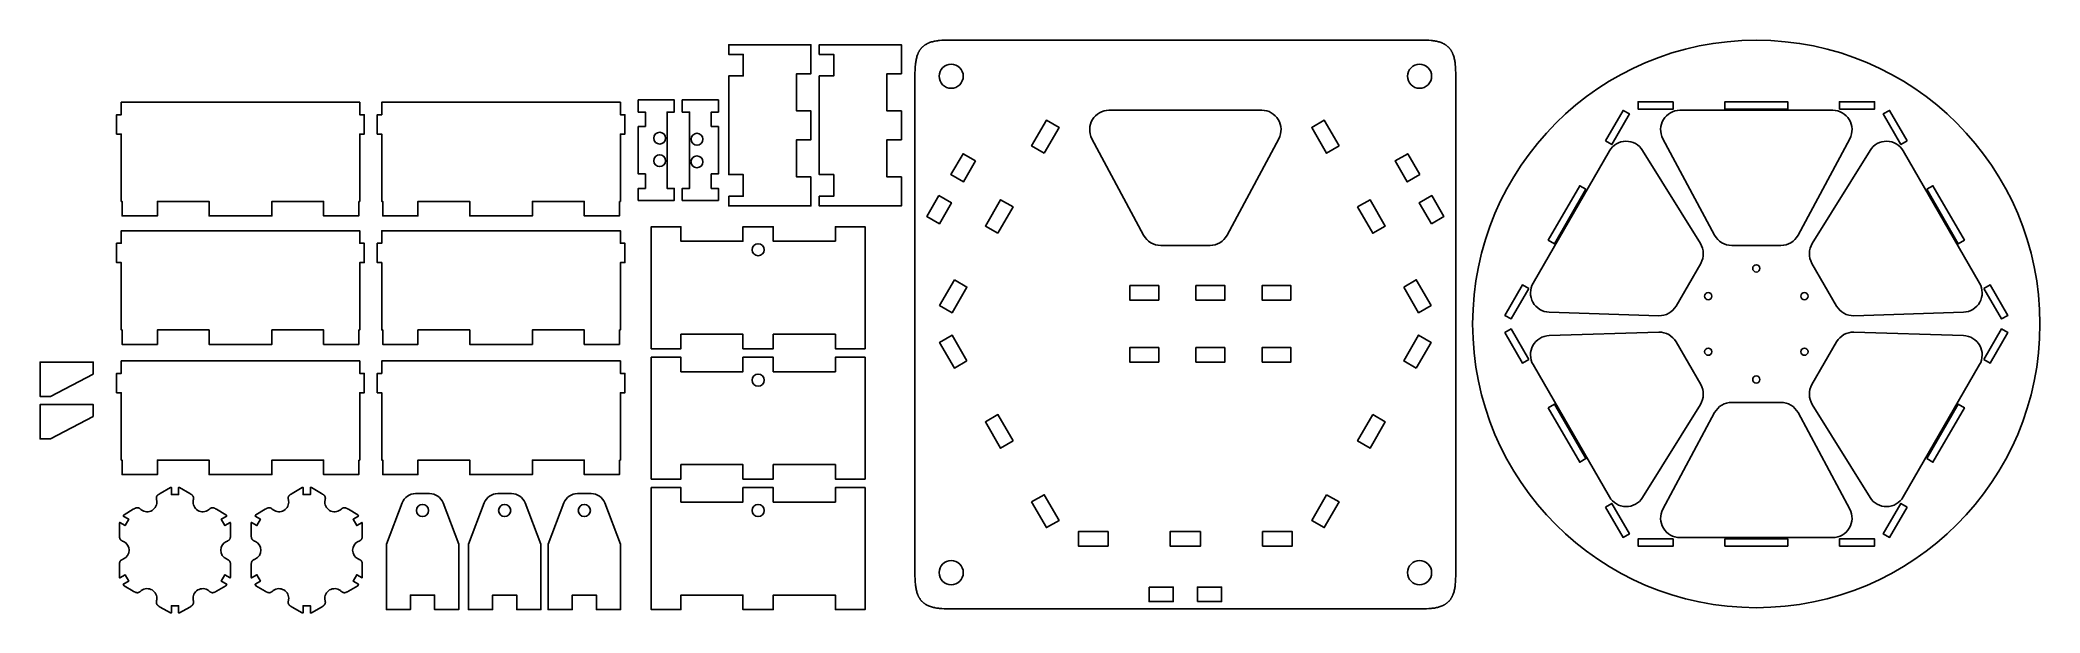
# Model space of a CAD drawing. Extents: x -1212 to -383, y -120 to 118.
import ezdxf

# ---------------------------------------------------------------- set-up
doc = ezdxf.new("R2010")
doc.units = 0
doc.layers.add('DEFAULT', color=7, linetype='CONTINUOUS')

msp = doc.modelspace()

# ---------------------------------------------------------------- linework, layer by layer
at = {"layer": 'DEFAULT'}
for points in [[(-641.18, -118), (-833.19, -118), (-835.19, -117.99), (-837.14, -117.94), (-838.08, -117.89), (-839, -117.81), (-839.45, -117.76), (-839.9, -117.7), (-840.33, -117.64), (-840.76, -117.56), (-841.17, -117.48), (-841.58, -117.39), (-841.98, -117.29), (-842.37, -117.18), (-842.75, -117.05), (-843.12, -116.92), (-843.3, -116.85), (-843.48, -116.78), (-843.65, -116.71), (-843.82, -116.63), (-843.99, -116.55), (-844.16, -116.47), (-844.32, -116.38), (-844.48, -116.29), (-844.64, -116.2), (-844.8, -116.1), (-844.95, -116.01), (-845.1, -115.91), (-845.25, -115.8), (-845.39, -115.7), (-845.53, -115.59), (-845.67, -115.48), (-845.81, -115.36), (-845.94, -115.24), (-846.07, -115.12), (-846.19, -115), (-846.32, -114.87), (-846.44, -114.74), (-846.56, -114.61), (-846.67, -114.48), (-846.78, -114.34), (-846.89, -114.2), (-847, -114.05), (-847.1, -113.91), (-847.2, -113.76), (-847.3, -113.6), (-847.39, -113.45), (-847.48, -113.29), (-847.57, -113.13), (-847.66, -112.97), (-847.74, -112.8), (-847.82, -112.63), (-847.9, -112.46), (-847.98, -112.28), (-848.05, -112.1), (-848.12, -111.92), (-848.25, -111.55), (-848.37, -111.18), (-848.48, -110.79), (-848.58, -110.39), (-848.67, -109.98), (-848.76, -109.56), (-848.83, -109.14), (-848.9, -108.7), (-848.95, -108.26), (-849, -107.81), (-849.08, -106.89), (-849.14, -105.94), (-849.19, -103.99), (-849.19, -102), (-849.19, 101.58), (-849.19, 103.57), (-849.14, 105.52), (-849.08, 106.47), (-849, 107.39), (-848.95, 107.84), (-848.9, 108.28), (-848.83, 108.72), (-848.76, 109.14), (-848.67, 109.56), (-848.58, 109.97), (-848.48, 110.37), (-848.37, 110.76), (-848.25, 111.14), (-848.12, 111.5), (-848.05, 111.68), (-847.98, 111.86), (-847.9, 112.04), (-847.82, 112.21), (-847.74, 112.38), (-847.66, 112.55), (-847.57, 112.71), (-847.48, 112.87), (-847.39, 113.03), (-847.3, 113.18), (-847.2, 113.34), (-847.1, 113.49), (-847, 113.63), (-846.89, 113.78), (-846.78, 113.92), (-846.67, 114.06), (-846.56, 114.19), (-846.44, 114.32), (-846.32, 114.45), (-846.19, 114.58), (-846.07, 114.7), (-845.94, 114.82), (-845.81, 114.94), (-845.67, 115.06), (-845.53, 115.17), (-845.39, 115.28), (-845.25, 115.38), (-845.1, 115.49), (-844.95, 115.59), (-844.8, 115.68), (-844.64, 115.78), (-844.48, 115.87), (-844.32, 115.96), (-844.16, 116.05), (-843.99, 116.13), (-843.82, 116.21), (-843.65, 116.29), (-843.48, 116.36), (-843.3, 116.43), (-843.12, 116.5), (-842.75, 116.64), (-842.37, 116.76), (-841.98, 116.87), (-841.58, 116.97), (-841.17, 117.06), (-840.76, 117.14), (-840.33, 117.22), (-839.9, 117.28), (-839.45, 117.34), (-839, 117.39), (-838.08, 117.47), (-837.14, 117.52), (-835.19, 117.57), (-833.19, 117.58), (-641.18, 117.58), (-639.19, 117.57), (-637.24, 117.52), (-636.3, 117.47), (-635.38, 117.39), (-634.93, 117.34), (-634.48, 117.28), (-634.05, 117.22), (-633.62, 117.14), (-633.2, 117.06), (-632.8, 116.97), (-632.4, 116.87), (-632.01, 116.76), (-631.63, 116.64), (-631.26, 116.5), (-631.08, 116.43), (-630.9, 116.36), (-630.73, 116.29), (-630.56, 116.21), (-630.39, 116.13), (-630.22, 116.05), (-630.06, 115.96), (-629.89, 115.87), (-629.74, 115.78), (-629.58, 115.68), (-629.43, 115.59), (-629.28, 115.49), (-629.13, 115.38), (-628.99, 115.28), (-628.85, 115.17), (-628.71, 115.06), (-628.57, 114.94), (-628.44, 114.82), (-628.31, 114.7), (-628.18, 114.58), (-628.06, 114.45), (-627.94, 114.32), (-627.82, 114.19), (-627.71, 114.06), (-627.6, 113.92), (-627.49, 113.78), (-627.38, 113.63), (-627.28, 113.49), (-627.18, 113.34), (-627.08, 113.18), (-626.99, 113.03), (-626.89, 112.87), (-626.81, 112.71), (-626.72, 112.55), (-626.64, 112.38), (-626.56, 112.21), (-626.48, 112.04), (-626.4, 111.86), (-626.33, 111.68), (-626.26, 111.5), (-626.13, 111.14), (-626.01, 110.76), (-625.9, 110.37), (-625.8, 109.97), (-625.7, 109.56), (-625.62, 109.14), (-625.55, 108.72), (-625.48, 108.28), (-625.43, 107.84), (-625.38, 107.39), (-625.3, 106.47), (-625.24, 105.52), (-625.19, 103.57), (-625.18, 101.58), (-625.18, -102), (-625.19, -103.99), (-625.24, -105.94), (-625.3, -106.89), (-625.38, -107.81), (-625.43, -108.26), (-625.48, -108.7), (-625.55, -109.14), (-625.62, -109.56), (-625.7, -109.98), (-625.8, -110.39), (-625.9, -110.79), (-626.01, -111.18), (-626.13, -111.55), (-626.26, -111.92), (-626.33, -112.1), (-626.4, -112.28), (-626.48, -112.46), (-626.56, -112.63), (-626.64, -112.8), (-626.72, -112.97), (-626.81, -113.13), (-626.89, -113.29), (-626.99, -113.45), (-627.08, -113.6), (-627.18, -113.76), (-627.28, -113.91), (-627.38, -114.05), (-627.49, -114.2), (-627.6, -114.34), (-627.71, -114.48), (-627.82, -114.61), (-627.94, -114.74), (-628.06, -114.87), (-628.18, -115), (-628.31, -115.12), (-628.44, -115.24), (-628.57, -115.36), (-628.71, -115.48), (-628.85, -115.59), (-628.99, -115.7), (-629.13, -115.8), (-629.28, -115.91), (-629.43, -116.01), (-629.58, -116.1), (-629.74, -116.2), (-629.89, -116.29), (-630.06, -116.38), (-630.22, -116.47), (-630.39, -116.55), (-630.56, -116.63), (-630.73, -116.71), (-630.9, -116.78), (-631.08, -116.85), (-631.26, -116.92), (-631.63, -117.05), (-632.01, -117.18), (-632.4, -117.29), (-632.8, -117.39), (-633.2, -117.48), (-633.62, -117.56), (-634.05, -117.64), (-634.48, -117.7), (-634.93, -117.76), (-635.38, -117.81), (-636.3, -117.89), (-637.24, -117.94), (-639.19, -117.99)], [(-926.32, 52.88), (-920.32, 52.88), (-920.32, 61.83), (-926.32, 61.83), (-926.32, 102.68), (-920.32, 102.68), (-920.32, 111.63), (-926.32, 111.63), (-926.32, 115.63), (-892.26, 115.63), (-892.26, 103.63), (-898.26, 103.63), (-898.26, 88.25), (-892.26, 88.25), (-892.26, 76.25), (-898.26, 76.25), (-898.26, 60.88), (-892.26, 60.88), (-892.26, 48.88), (-926.32, 48.88)], [(-888.84, 52.88), (-882.84, 52.88), (-882.84, 61.83), (-888.84, 61.83), (-888.84, 102.68), (-882.84, 102.68), (-882.84, 111.63), (-888.84, 111.63), (-888.84, 115.63), (-854.78, 115.63), (-854.78, 103.63), (-860.78, 103.63), (-860.78, 88.25), (-854.78, 88.25), (-854.78, 76.25), (-860.78, 76.25), (-860.78, 60.88), (-854.78, 60.88), (-854.78, 48.88), (-888.84, 48.88)], [(-1079.59, 50.72), (-1079.18, 50.72), (-1079.18, 78.62), (-1077.28, 78.62), (-1077.28, 86.64), (-1079.18, 86.64), (-1079.18, 91.81), (-1177.99, 91.81), (-1177.99, 86.64), (-1179.89, 86.64), (-1179.89, 78.62), (-1177.99, 78.62), (-1177.99, 50.72), (-1177.59, 50.72), (-1177.59, 44.72), (-1163.01, 44.72), (-1163.01, 50.72), (-1141.59, 50.72), (-1141.59, 44.72), (-1115.59, 44.72), (-1115.59, 50.72), (-1094.16, 50.72), (-1094.16, 44.72), (-1079.59, 44.72)], [(-971.62, 50.72), (-971.22, 50.72), (-971.22, 78.62), (-969.32, 78.62), (-969.32, 86.64), (-971.22, 86.64), (-971.22, 91.81), (-1070.03, 91.81), (-1070.03, 86.64), (-1071.93, 86.64), (-1071.93, 78.62), (-1070.03, 78.62), (-1070.03, 50.72), (-1069.62, 50.72), (-1069.62, 44.72), (-1055.05, 44.72), (-1055.05, 50.72), (-1033.62, 50.72), (-1033.62, 44.72), (-1007.62, 44.72), (-1007.62, 50.72), (-986.2, 50.72), (-986.2, 44.72), (-971.62, 44.72)], [(-960.82, 81.75), (-963.82, 81.75), (-963.82, 62.12), (-960.82, 62.12), (-960.82, 56.12), (-963.82, 56.12), (-963.82, 51.12), (-948.87, 51.12), (-948.87, 56.12), (-951.87, 56.12), (-951.87, 87.75), (-948.87, 87.75), (-948.87, 92.75), (-963.82, 92.75), (-963.82, 87.75), (-960.82, 87.75)], [(-933.61, 81.75), (-930.61, 81.75), (-930.61, 62.12), (-933.61, 62.12), (-933.61, 56.12), (-930.61, 56.12), (-930.61, 51.12), (-945.56, 51.12), (-945.56, 56.12), (-942.56, 56.12), (-942.56, 87.75), (-945.56, 87.75), (-945.56, 92.75), (-930.61, 92.75), (-930.61, 87.75), (-933.61, 87.75)], [(-535.1, 92), (-549.68, 92), (-549.68, 89), (-535.1, 89)], [(-513.68, 89), (-487.68, 89), (-487.68, 92), (-513.68, 92)], [(-466.25, 89), (-451.68, 89), (-451.68, 92), (-466.25, 92)], [(-795.67, 70.71), (-789.52, 81.36), (-794.72, 84.36), (-800.87, 73.71)], [(-673.52, 73.71), (-679.67, 84.36), (-684.86, 81.36), (-678.72, 70.71)], [(-563.14, 75.81), (-560.54, 74.31), (-553.25, 86.94), (-555.85, 88.44)], [(-438.21, 75.81), (-445.5, 88.44), (-448.1, 86.94), (-440.81, 74.31)], [(-824.09, 67.49), (-829.09, 58.83), (-834.29, 61.83), (-829.29, 70.49)], [(-640.1, 61.83), (-645.1, 70.49), (-650.3, 67.49), (-645.3, 58.83)], [(-839.29, 53.17), (-844.29, 44.51), (-839.09, 41.51), (-834.09, 50.17)], [(-814.82, 37.55), (-808.52, 48.45), (-813.72, 51.45), (-820.02, 40.55)], [(-665.86, 48.45), (-659.57, 37.55), (-654.37, 40.55), (-660.67, 51.45)], [(-635.3, 41.51), (-640.3, 50.17), (-635.1, 53.17), (-630.1, 44.51)], [(-571.25, 55.76), (-573.85, 57.26), (-586.85, 34.74), (-584.25, 33.24)], [(-430.1, 55.76), (-417.1, 33.24), (-414.5, 34.74), (-427.5, 57.26)], [(-1079.59, -2.51), (-1079.18, -2.51), (-1079.18, 25.39), (-1077.28, 25.39), (-1077.28, 33.41), (-1079.18, 33.41), (-1079.18, 38.58), (-1177.99, 38.58), (-1177.99, 33.41), (-1179.89, 33.41), (-1179.89, 25.39), (-1177.99, 25.39), (-1177.99, -2.51), (-1177.59, -2.51), (-1177.59, -8.51), (-1163.01, -8.51), (-1163.01, -2.51), (-1141.59, -2.51), (-1141.59, -8.51), (-1115.59, -8.51), (-1115.59, -2.51), (-1094.16, -2.51), (-1094.16, -8.51), (-1079.59, -8.51)], [(-971.62, -2.51), (-971.22, -2.51), (-971.22, 25.39), (-969.32, 25.39), (-969.32, 33.41), (-971.22, 33.41), (-971.22, 38.58), (-1070.03, 38.58), (-1070.03, 33.41), (-1071.93, 33.41), (-1071.93, 25.39), (-1070.03, 25.39), (-1070.03, -2.51), (-1069.62, -2.51), (-1069.62, -8.51), (-1055.05, -8.51), (-1055.05, -2.51), (-1033.62, -2.51), (-1033.62, -8.51), (-1007.62, -8.51), (-1007.62, -2.51), (-986.2, -2.51), (-986.2, -8.51), (-971.62, -8.51)], [(-882.16, 34.23), (-907.87, 34.23), (-907.87, 40.23), (-920.46, 40.23), (-920.46, 34.23), (-946.16, 34.23), (-946.16, 40.23), (-958.46, 40.23), (-958.46, -10.26), (-946.16, -10.26), (-946.16, -4.26), (-920.46, -4.26), (-920.46, -10.26), (-907.87, -10.26), (-907.87, -4.26), (-882.16, -4.26), (-882.16, -10.26), (-869.87, -10.26), (-869.87, 40.23), (-882.16, 40.23)], [(-832.87, 18.29), (-839.02, 7.64), (-833.82, 4.64), (-827.67, 15.29)], [(-646.72, 15.29), (-640.57, 4.64), (-635.37, 7.64), (-641.52, 18.29)], [(-760.19, 15.86), (-748.2, 15.86), (-748.2, 9.86), (-760.19, 9.86)], [(-732.82, 15.86), (-720.82, 15.86), (-720.82, 9.86), (-732.82, 9.86)], [(-693.44, 9.86), (-705.44, 9.86), (-705.44, 15.86), (-693.44, 15.86)], [(-594.96, 14.69), (-597.56, 16.19), (-604.85, 3.56), (-602.25, 2.06)], [(-406.39, 14.69), (-399.1, 2.06), (-396.5, 3.56), (-403.79, 16.19)], [(-827.67, -15.29), (-833.82, -4.64), (-839.02, -7.64), (-832.87, -18.29)], [(-641.52, -18.29), (-635.37, -7.64), (-640.57, -4.64), (-646.72, -15.29)], [(-594.96, -14.69), (-602.25, -2.06), (-604.85, -3.56), (-597.56, -16.19)], [(-406.39, -14.69), (-403.79, -16.19), (-396.5, -3.56), (-399.1, -2.06)], [(-1189.56, -20.77), (-1207.25, -30), (-1211.62, -30), (-1211.62, -15.77), (-1189.56, -15.77)], [(-1079.59, -56.39), (-1079.18, -56.39), (-1079.18, -28.49), (-1077.28, -28.49), (-1077.28, -20.47), (-1079.18, -20.47), (-1079.18, -15.3), (-1177.99, -15.3), (-1177.99, -20.47), (-1179.89, -20.47), (-1179.89, -28.49), (-1177.99, -28.49), (-1177.99, -56.39), (-1177.59, -56.39), (-1177.59, -62.39), (-1163.01, -62.39), (-1163.01, -56.39), (-1141.59, -56.39), (-1141.59, -62.39), (-1115.59, -62.39), (-1115.59, -56.39), (-1094.16, -56.39), (-1094.16, -62.39), (-1079.59, -62.39)], [(-971.62, -56.39), (-971.22, -56.39), (-971.22, -28.49), (-969.32, -28.49), (-969.32, -20.47), (-971.22, -20.47), (-971.22, -15.3), (-1070.03, -15.3), (-1070.03, -20.47), (-1071.93, -20.47), (-1071.93, -28.49), (-1070.03, -28.49), (-1070.03, -56.39), (-1069.62, -56.39), (-1069.62, -62.39), (-1055.05, -62.39), (-1055.05, -56.39), (-1033.62, -56.39), (-1033.62, -62.39), (-1007.62, -62.39), (-1007.62, -56.39), (-986.2, -56.39), (-986.2, -62.39), (-971.62, -62.39)], [(-882.16, -19.77), (-907.87, -19.77), (-907.87, -13.77), (-920.46, -13.77), (-920.46, -19.77), (-946.16, -19.77), (-946.16, -13.77), (-958.46, -13.77), (-958.46, -64.26), (-946.16, -64.26), (-946.16, -58.26), (-920.46, -58.26), (-920.46, -64.26), (-907.87, -64.26), (-907.87, -58.26), (-882.16, -58.26), (-882.16, -64.26), (-869.87, -64.26), (-869.87, -13.77), (-882.16, -13.77)], [(-748.2, -9.77), (-760.19, -9.77), (-760.19, -15.77), (-748.2, -15.77)], [(-720.82, -9.77), (-732.82, -9.77), (-732.82, -15.77), (-720.82, -15.77)], [(-705.44, -15.77), (-693.44, -15.77), (-693.44, -9.77), (-705.44, -9.77)], [(-1189.56, -38.37), (-1207.25, -47.6), (-1211.62, -47.6), (-1211.62, -33.37), (-1189.56, -33.37)], [(-808.52, -48.45), (-814.82, -37.55), (-820.02, -40.55), (-813.72, -51.45)], [(-659.57, -37.55), (-665.86, -48.45), (-660.67, -51.45), (-654.37, -40.55)], [(-586.85, -34.74), (-573.85, -57.26), (-571.25, -55.76), (-584.25, -33.24)], [(-430.1, -55.76), (-427.5, -57.26), (-414.5, -34.74), (-417.1, -33.24)], [(-882.16, -73.77), (-907.87, -73.77), (-907.87, -67.77), (-920.46, -67.77), (-920.46, -73.77), (-946.16, -73.77), (-946.16, -67.77), (-958.46, -67.77), (-958.46, -118.26), (-946.16, -118.26), (-946.16, -112.26), (-920.46, -112.26), (-920.46, -118.26), (-907.87, -118.26), (-907.87, -112.26), (-882.16, -112.26), (-882.16, -118.26), (-869.87, -118.26), (-869.87, -67.77), (-882.16, -67.77)], [(-800.87, -73.71), (-794.72, -84.36), (-789.52, -81.36), (-795.67, -70.71)], [(-678.72, -70.71), (-684.86, -81.36), (-679.67, -84.36), (-673.52, -73.71)], [(-563.14, -75.81), (-555.85, -88.44), (-553.25, -86.94), (-560.54, -74.31)], [(-438.21, -75.81), (-440.81, -74.31), (-448.1, -86.94), (-445.5, -88.44)], [(-769.19, -86), (-781.49, -86), (-781.49, -92), (-769.19, -92)], [(-730.9, -86), (-743.49, -86), (-743.49, -92), (-730.9, -92)], [(-705.19, -92), (-692.9, -92), (-692.9, -86), (-705.19, -86)], [(-535.1, -89), (-549.68, -89), (-549.68, -92), (-535.1, -92)], [(-513.68, -92), (-487.68, -92), (-487.68, -89), (-513.68, -89)], [(-466.25, -92), (-451.68, -92), (-451.68, -89), (-466.25, -89)], [(-752.19, -109), (-742.19, -109), (-742.19, -115), (-752.19, -115)], [(-732.19, -115), (-722.19, -115), (-722.19, -109), (-732.19, -109)]]:
    msp.add_lwpolyline(points, close=True, dxfattribs=at)
for points in [[(-754.46, 36.72, 0.276486), (-747.4, 32.5), (-726.98, 32.5, 0.276486), (-719.93, 36.72), (-698.5, 76.72, 0.566802), (-705.56, 88.5), (-768.83, 88.5, 0.566802), (-775.88, 76.72)], [(-490.47, 32.5), (-510.89, 32.5, -0.276486), (-517.94, 36.72), (-539.37, 76.72, -0.566802), (-532.32, 88.5), (-469.04, 88.5, -0.566802), (-461.99, 76.72), (-483.41, 36.72, -0.276486)], [(-523.72, 25.09), (-533.93, 7.41, -0.276486), (-541.11, 3.41), (-586.47, 4.85, -0.566802), (-593.14, 16.85), (-561.5, 71.65, -0.566802), (-547.77, 71.87), (-523.85, 33.31, -0.276486)], [(-467.43, 7.41), (-477.64, 25.09, -0.276486), (-477.51, 33.31), (-453.58, 71.87, -0.566802), (-439.85, 71.65), (-408.21, 16.85, -0.566802), (-414.89, 4.85), (-460.24, 3.41, -0.276486)], [(-533.93, -7.41), (-523.72, -25.09, -0.276486), (-523.85, -33.31), (-547.77, -71.87, -0.566802), (-561.5, -71.65), (-593.14, -16.85, -0.566802), (-586.47, -4.85), (-541.11, -3.41, -0.276486)], [(-477.64, -25.09), (-467.43, -7.41, -0.276486), (-460.24, -3.41), (-414.89, -4.85, -0.566802), (-408.21, -16.85), (-439.85, -71.65, -0.566802), (-453.58, -71.87), (-477.51, -33.31, -0.276486)], [(-510.89, -32.5), (-490.47, -32.5, -0.276486), (-483.41, -36.72), (-461.99, -76.72, -0.566802), (-469.04, -88.5), (-532.32, -88.5, -0.566802), (-539.37, -76.72), (-517.94, -36.72, -0.276486)], [(-1163.27, -114.21, 0.673278), (-1169.65, -110.44), (-1169.75, -110.52), (-1169.85, -110.6), (-1170.04, -110.76), (-1170.14, -110.83), (-1170.23, -110.91), (-1170.28, -110.94), (-1170.33, -110.97), (-1170.38, -111.01), (-1170.43, -111.04), (-1170.47, -111.07), (-1170.52, -111.09), (-1170.57, -111.12), (-1170.62, -111.14), (-1170.67, -111.17), (-1170.72, -111.19), (-1170.77, -111.21), (-1170.82, -111.22), (-1170.88, -111.24), (-1170.9, -111.25), (-1170.93, -111.25), (-1170.95, -111.26), (-1170.98, -111.27), (-1171.01, -111.27), (-1171.03, -111.28), (-1171.06, -111.28), (-1171.08, -111.28), (-1171.11, -111.29), (-1171.14, -111.29), (-1171.16, -111.29), (-1171.19, -111.29), (-1171.22, -111.3), (-1171.24, -111.3), (-1171.3, -111.3), (-1171.35, -111.3), (-1171.4, -111.29), (-1171.46, -111.29), (-1171.51, -111.28), (-1171.57, -111.27), (-1171.62, -111.26), (-1171.68, -111.25), (-1171.73, -111.24), (-1171.79, -111.22), (-1171.84, -111.21), (-1171.9, -111.19), (-1171.95, -111.17), (-1172.01, -111.15), (-1172.06, -111.13), (-1172.12, -111.11), (-1172.23, -111.06), (-1172.34, -111.01), (-1172.45, -110.95), (-1172.56, -110.89), (-1173, -110.64), (-1176.81, -108.39), (-1177.15, -107.8), (-1174.89, -106.5), (-1176.39, -103.9), (-1178.62, -105.19), (-1178.72, -105.01), (-1178.72, -100.03), (-1178.72, -99.55), (-1178.71, -99.44), (-1178.71, -99.32), (-1178.7, -99.21), (-1178.68, -99.09), (-1178.68, -99.04), (-1178.67, -98.98), (-1178.66, -98.93), (-1178.65, -98.87), (-1178.63, -98.82), (-1178.62, -98.77), (-1178.61, -98.71), (-1178.59, -98.66), (-1178.58, -98.61), (-1178.56, -98.56), (-1178.54, -98.51), (-1178.52, -98.47), (-1178.5, -98.42), (-1178.48, -98.37), (-1178.45, -98.33), (-1178.43, -98.28), (-1178.4, -98.24), (-1178.37, -98.2), (-1178.34, -98.15), (-1178.31, -98.11), (-1178.28, -98.08), (-1178.25, -98.04), (-1178.21, -98), (-1178.17, -97.96), (-1178.14, -97.93), (-1178.1, -97.89), (-1178.06, -97.86), (-1178.02, -97.83), (-1177.97, -97.8), (-1177.93, -97.77), (-1177.89, -97.74), (-1177.84, -97.71), (-1177.79, -97.68), (-1177.74, -97.66), (-1177.7, -97.63), (-1177.65, -97.6), (-1177.54, -97.55), (-1177.44, -97.51), (-1177.01, -97.32, 0.632456), (-1177.01, -90.09), (-1177.44, -89.9), (-1177.54, -89.85), (-1177.65, -89.8), (-1177.7, -89.78), (-1177.74, -89.75), (-1177.79, -89.72), (-1177.84, -89.7), (-1177.89, -89.67), (-1177.93, -89.64), (-1177.97, -89.61), (-1178.02, -89.58), (-1178.06, -89.54), (-1178.1, -89.51), (-1178.14, -89.48), (-1178.17, -89.44), (-1178.21, -89.41), (-1178.25, -89.37), (-1178.28, -89.33), (-1178.31, -89.29), (-1178.34, -89.25), (-1178.37, -89.21), (-1178.4, -89.17), (-1178.43, -89.12), (-1178.45, -89.08), (-1178.48, -89.03), (-1178.5, -88.99), (-1178.52, -88.94), (-1178.54, -88.89), (-1178.56, -88.84), (-1178.58, -88.79), (-1178.59, -88.74), (-1178.61, -88.69), (-1178.62, -88.64), (-1178.63, -88.58), (-1178.65, -88.53), (-1178.66, -88.48), (-1178.67, -88.42), (-1178.68, -88.37), (-1178.68, -88.31), (-1178.7, -88.2), (-1178.71, -88.08), (-1178.71, -87.97), (-1178.72, -87.85), (-1178.72, -87.38), (-1178.72, -82.39), (-1178.62, -82.21), (-1176.39, -83.5), (-1174.89, -80.9), (-1177.15, -79.6), (-1176.81, -79.01), (-1173, -76.76), (-1172.56, -76.51), (-1172.45, -76.45), (-1172.34, -76.4), (-1172.23, -76.35), (-1172.12, -76.3), (-1172.06, -76.27), (-1172.01, -76.25), (-1171.95, -76.23), (-1171.9, -76.21), (-1171.84, -76.2), (-1171.79, -76.18), (-1171.73, -76.17), (-1171.68, -76.15), (-1171.62, -76.14), (-1171.57, -76.13), (-1171.51, -76.12), (-1171.46, -76.12), (-1171.4, -76.11), (-1171.35, -76.11), (-1171.3, -76.11), (-1171.24, -76.11), (-1171.22, -76.11), (-1171.19, -76.11), (-1171.16, -76.11), (-1171.14, -76.11), (-1171.11, -76.12), (-1171.08, -76.12), (-1171.06, -76.12), (-1171.03, -76.13), (-1171.01, -76.13), (-1170.98, -76.14), (-1170.95, -76.14), (-1170.93, -76.15), (-1170.9, -76.16), (-1170.88, -76.16), (-1170.82, -76.18), (-1170.77, -76.2), (-1170.72, -76.22), (-1170.67, -76.24), (-1170.62, -76.26), (-1170.57, -76.29), (-1170.52, -76.31), (-1170.47, -76.34), (-1170.43, -76.37), (-1170.38, -76.4), (-1170.33, -76.43), (-1170.28, -76.46), (-1170.23, -76.5), (-1170.14, -76.57), (-1170.04, -76.65), (-1169.85, -76.81), (-1169.75, -76.88), (-1169.65, -76.96, 0.673278), (-1163.27, -73.2), (-1163.29, -73.07), (-1163.31, -72.95), (-1163.35, -72.7), (-1163.37, -72.58), (-1163.39, -72.47), (-1163.4, -72.41), (-1163.4, -72.35), (-1163.41, -72.29), (-1163.41, -72.23), (-1163.41, -72.18), (-1163.41, -72.12), (-1163.41, -72.06), (-1163.41, -72.01), (-1163.41, -71.95), (-1163.4, -71.9), (-1163.39, -71.85), (-1163.38, -71.79), (-1163.37, -71.74), (-1163.37, -71.71), (-1163.36, -71.69), (-1163.35, -71.66), (-1163.34, -71.64), (-1163.34, -71.61), (-1163.33, -71.59), (-1163.32, -71.56), (-1163.31, -71.54), (-1163.3, -71.51), (-1163.29, -71.49), (-1163.28, -71.46), (-1163.27, -71.44), (-1163.26, -71.41), (-1163.24, -71.39), (-1163.22, -71.34), (-1163.19, -71.3), (-1163.16, -71.25), (-1163.13, -71.21), (-1163.1, -71.16), (-1163.07, -71.12), (-1163.03, -71.07), (-1162.99, -71.03), (-1162.96, -70.99), (-1162.92, -70.95), (-1162.88, -70.91), (-1162.83, -70.87), (-1162.79, -70.83), (-1162.75, -70.79), (-1162.7, -70.75), (-1162.65, -70.72), (-1162.56, -70.64), (-1162.46, -70.57), (-1162.36, -70.5), (-1162.25, -70.43), (-1161.82, -70.17), (-1157.63, -67.7), (-1157.22, -67.7), (-1157.22, -70.7), (-1154.22, -70.7), (-1154.22, -67.7), (-1153.81, -67.7), (-1149.62, -70.17), (-1149.19, -70.43), (-1149.09, -70.5), (-1148.99, -70.57), (-1148.89, -70.64), (-1148.79, -70.72), (-1148.75, -70.75), (-1148.7, -70.79), (-1148.66, -70.83), (-1148.61, -70.87), (-1148.57, -70.91), (-1148.53, -70.95), (-1148.49, -70.99), (-1148.45, -71.03), (-1148.42, -71.07), (-1148.38, -71.12), (-1148.35, -71.16), (-1148.31, -71.21), (-1148.28, -71.25), (-1148.26, -71.3), (-1148.23, -71.34), (-1148.2, -71.39), (-1148.19, -71.41), (-1148.18, -71.44), (-1148.17, -71.46), (-1148.16, -71.49), (-1148.15, -71.51), (-1148.14, -71.54), (-1148.13, -71.56), (-1148.12, -71.59), (-1148.11, -71.61), (-1148.1, -71.64), (-1148.09, -71.66), (-1148.09, -71.69), (-1148.08, -71.71), (-1148.07, -71.74), (-1148.06, -71.79), (-1148.05, -71.85), (-1148.05, -71.9), (-1148.04, -71.95), (-1148.04, -72.01), (-1148.03, -72.06), (-1148.03, -72.12), (-1148.03, -72.18), (-1148.03, -72.23), (-1148.04, -72.29), (-1148.04, -72.35), (-1148.05, -72.41), (-1148.06, -72.47), (-1148.07, -72.58), (-1148.09, -72.7), (-1148.14, -72.95), (-1148.16, -73.07), (-1148.18, -73.2, 0.673278), (-1141.8, -76.96), (-1141.7, -76.88), (-1141.6, -76.81), (-1141.41, -76.65), (-1141.31, -76.57), (-1141.21, -76.5), (-1141.17, -76.46), (-1141.12, -76.43), (-1141.07, -76.4), (-1141.02, -76.37), (-1140.97, -76.34), (-1140.92, -76.31), (-1140.87, -76.29), (-1140.82, -76.26), (-1140.77, -76.24), (-1140.72, -76.22), (-1140.67, -76.2), (-1140.62, -76.18), (-1140.57, -76.16), (-1140.55, -76.16), (-1140.52, -76.15), (-1140.49, -76.14), (-1140.47, -76.14), (-1140.44, -76.13), (-1140.42, -76.13), (-1140.39, -76.12), (-1140.36, -76.12), (-1140.34, -76.12), (-1140.31, -76.11), (-1140.28, -76.11), (-1140.26, -76.11), (-1140.23, -76.11), (-1140.2, -76.11), (-1140.15, -76.11), (-1140.1, -76.11), (-1140.04, -76.11), (-1139.99, -76.12), (-1139.93, -76.12), (-1139.88, -76.13), (-1139.82, -76.14), (-1139.77, -76.15), (-1139.71, -76.17), (-1139.66, -76.18), (-1139.6, -76.2), (-1139.55, -76.21), (-1139.49, -76.23), (-1139.44, -76.25), (-1139.38, -76.27), (-1139.33, -76.3), (-1139.22, -76.35), (-1139.11, -76.4), (-1139, -76.45), (-1138.89, -76.51), (-1138.45, -76.76), (-1134.63, -79.01), (-1134.3, -79.6), (-1136.55, -80.9), (-1135.05, -83.5), (-1132.82, -82.21), (-1132.72, -82.39), (-1132.72, -87.38), (-1132.73, -87.85), (-1132.73, -87.97), (-1132.74, -88.08), (-1132.75, -88.2), (-1132.76, -88.31), (-1132.77, -88.37), (-1132.78, -88.42), (-1132.79, -88.48), (-1132.8, -88.53), (-1132.81, -88.58), (-1132.83, -88.64), (-1132.84, -88.69), (-1132.85, -88.74), (-1132.87, -88.79), (-1132.89, -88.84), (-1132.91, -88.89), (-1132.93, -88.94), (-1132.95, -88.99), (-1132.97, -89.03), (-1133, -89.08), (-1133.02, -89.12), (-1133.05, -89.17), (-1133.08, -89.21), (-1133.1, -89.25), (-1133.14, -89.29), (-1133.17, -89.33), (-1133.2, -89.37), (-1133.24, -89.41), (-1133.27, -89.44), (-1133.31, -89.48), (-1133.35, -89.51), (-1133.39, -89.54), (-1133.43, -89.58), (-1133.47, -89.61), (-1133.52, -89.64), (-1133.56, -89.67), (-1133.61, -89.7), (-1133.65, -89.72), (-1133.7, -89.75), (-1133.75, -89.78), (-1133.8, -89.8), (-1133.9, -89.85), (-1134.01, -89.9), (-1134.44, -90.09, 0.632456), (-1134.44, -97.32), (-1134.01, -97.51), (-1133.9, -97.55), (-1133.8, -97.6), (-1133.75, -97.63), (-1133.7, -97.66), (-1133.65, -97.68), (-1133.61, -97.71), (-1133.56, -97.74), (-1133.52, -97.77), (-1133.47, -97.8), (-1133.43, -97.83), (-1133.39, -97.86), (-1133.35, -97.89), (-1133.31, -97.93), (-1133.27, -97.96), (-1133.24, -98), (-1133.2, -98.04), (-1133.17, -98.08), (-1133.14, -98.11), (-1133.1, -98.15), (-1133.08, -98.2), (-1133.05, -98.24), (-1133.02, -98.28), (-1133, -98.33), (-1132.97, -98.37), (-1132.95, -98.42), (-1132.93, -98.47), (-1132.91, -98.51), (-1132.89, -98.56), (-1132.87, -98.61), (-1132.85, -98.66), (-1132.84, -98.71), (-1132.83, -98.77), (-1132.81, -98.82), (-1132.8, -98.87), (-1132.79, -98.93), (-1132.78, -98.98), (-1132.77, -99.04), (-1132.76, -99.09), (-1132.75, -99.21), (-1132.74, -99.32), (-1132.73, -99.44), (-1132.73, -99.55), (-1132.72, -100.03), (-1132.72, -105.01), (-1132.82, -105.19), (-1135.05, -103.9), (-1136.55, -106.5), (-1134.3, -107.8), (-1134.63, -108.39), (-1138.45, -110.64), (-1138.89, -110.89), (-1139, -110.95), (-1139.11, -111.01), (-1139.22, -111.06), (-1139.33, -111.11), (-1139.38, -111.13), (-1139.44, -111.15), (-1139.49, -111.17), (-1139.55, -111.19), (-1139.6, -111.21), (-1139.66, -111.22), (-1139.71, -111.24), (-1139.77, -111.25), (-1139.82, -111.26), (-1139.88, -111.27), (-1139.93, -111.28), (-1139.99, -111.29), (-1140.04, -111.29), (-1140.1, -111.3), (-1140.15, -111.3), (-1140.2, -111.3), (-1140.23, -111.3), (-1140.26, -111.29), (-1140.28, -111.29), (-1140.31, -111.29), (-1140.34, -111.29), (-1140.36, -111.28), (-1140.39, -111.28), (-1140.42, -111.28), (-1140.44, -111.27), (-1140.47, -111.27), (-1140.49, -111.26), (-1140.52, -111.25), (-1140.55, -111.25), (-1140.57, -111.24), (-1140.62, -111.22), (-1140.67, -111.21), (-1140.72, -111.19), (-1140.77, -111.17), (-1140.82, -111.14), (-1140.87, -111.12), (-1140.92, -111.09), (-1140.97, -111.07), (-1141.02, -111.04), (-1141.07, -111.01), (-1141.12, -110.97), (-1141.17, -110.94), (-1141.21, -110.91), (-1141.31, -110.83), (-1141.41, -110.76), (-1141.6, -110.6), (-1141.7, -110.52), (-1141.8, -110.44, 0.673278), (-1148.18, -114.21), (-1148.16, -114.33), (-1148.14, -114.46), (-1148.09, -114.7), (-1148.07, -114.82), (-1148.06, -114.94), (-1148.05, -115), (-1148.04, -115.06), (-1148.04, -115.11), (-1148.03, -115.17), (-1148.03, -115.23), (-1148.03, -115.29), (-1148.03, -115.34), (-1148.04, -115.4), (-1148.04, -115.45), (-1148.05, -115.51), (-1148.05, -115.56), (-1148.06, -115.61), (-1148.07, -115.66), (-1148.08, -115.69), (-1148.09, -115.72), (-1148.09, -115.74), (-1148.1, -115.77), (-1148.11, -115.79), (-1148.12, -115.82), (-1148.13, -115.84), (-1148.14, -115.87), (-1148.15, -115.89), (-1148.16, -115.92), (-1148.17, -115.94), (-1148.18, -115.97), (-1148.19, -115.99), (-1148.2, -116.01), (-1148.23, -116.06), (-1148.26, -116.11), (-1148.28, -116.15), (-1148.31, -116.2), (-1148.35, -116.24), (-1148.38, -116.29), (-1148.42, -116.33), (-1148.45, -116.37), (-1148.49, -116.41), (-1148.53, -116.46), (-1148.57, -116.5), (-1148.61, -116.54), (-1148.66, -116.58), (-1148.7, -116.61), (-1148.75, -116.65), (-1148.79, -116.69), (-1148.89, -116.76), (-1148.99, -116.83), (-1149.09, -116.9), (-1149.19, -116.97), (-1149.62, -117.23), (-1153.81, -119.7), (-1154.22, -119.7), (-1154.22, -116.7), (-1157.22, -116.7), (-1157.22, -119.7), (-1157.63, -119.7), (-1161.82, -117.23), (-1162.25, -116.97), (-1162.36, -116.9), (-1162.46, -116.83), (-1162.56, -116.76), (-1162.65, -116.69), (-1162.7, -116.65), (-1162.75, -116.61), (-1162.79, -116.58), (-1162.83, -116.54), (-1162.88, -116.5), (-1162.92, -116.46), (-1162.96, -116.41), (-1162.99, -116.37), (-1163.03, -116.33), (-1163.07, -116.29), (-1163.1, -116.24), (-1163.13, -116.2), (-1163.16, -116.15), (-1163.19, -116.11), (-1163.22, -116.06), (-1163.24, -116.01), (-1163.26, -115.99), (-1163.27, -115.97), (-1163.28, -115.94), (-1163.29, -115.92), (-1163.3, -115.89), (-1163.31, -115.87), (-1163.32, -115.84), (-1163.33, -115.82), (-1163.34, -115.79), (-1163.34, -115.77), (-1163.35, -115.74), (-1163.36, -115.72), (-1163.37, -115.69), (-1163.37, -115.66), (-1163.38, -115.61), (-1163.39, -115.56), (-1163.4, -115.51), (-1163.41, -115.45), (-1163.41, -115.4), (-1163.41, -115.34), (-1163.41, -115.29), (-1163.41, -115.23), (-1163.41, -115.17), (-1163.41, -115.11), (-1163.4, -115.06), (-1163.4, -115), (-1163.39, -114.94), (-1163.37, -114.82), (-1163.35, -114.7), (-1163.31, -114.46), (-1163.29, -114.33)], [(-1108.66, -114.21, 0.673278), (-1115.05, -110.44), (-1115.15, -110.52), (-1115.24, -110.6), (-1115.44, -110.76), (-1115.53, -110.83), (-1115.63, -110.91), (-1115.68, -110.94), (-1115.72, -110.97), (-1115.77, -111.01), (-1115.82, -111.04), (-1115.87, -111.07), (-1115.92, -111.09), (-1115.97, -111.12), (-1116.02, -111.14), (-1116.07, -111.17), (-1116.12, -111.19), (-1116.17, -111.21), (-1116.22, -111.22), (-1116.27, -111.24), (-1116.3, -111.25), (-1116.32, -111.25), (-1116.35, -111.26), (-1116.38, -111.27), (-1116.4, -111.27), (-1116.43, -111.28), (-1116.45, -111.28), (-1116.48, -111.28), (-1116.51, -111.29), (-1116.53, -111.29), (-1116.56, -111.29), (-1116.59, -111.29), (-1116.61, -111.3), (-1116.64, -111.3), (-1116.69, -111.3), (-1116.75, -111.3), (-1116.8, -111.29), (-1116.85, -111.29), (-1116.91, -111.28), (-1116.96, -111.27), (-1117.02, -111.26), (-1117.07, -111.25), (-1117.13, -111.24), (-1117.18, -111.22), (-1117.24, -111.21), (-1117.29, -111.19), (-1117.35, -111.17), (-1117.4, -111.15), (-1117.46, -111.13), (-1117.52, -111.11), (-1117.63, -111.06), (-1117.74, -111.01), (-1117.85, -110.95), (-1117.96, -110.89), (-1118.39, -110.64), (-1122.21, -108.39), (-1122.54, -107.8), (-1120.29, -106.5), (-1121.79, -103.9), (-1124.02, -105.19), (-1124.12, -105.01), (-1124.12, -100.03), (-1124.11, -99.55), (-1124.11, -99.44), (-1124.1, -99.32), (-1124.09, -99.21), (-1124.08, -99.09), (-1124.07, -99.04), (-1124.06, -98.98), (-1124.05, -98.93), (-1124.04, -98.87), (-1124.03, -98.82), (-1124.02, -98.77), (-1124, -98.71), (-1123.99, -98.66), (-1123.97, -98.61), (-1123.95, -98.56), (-1123.94, -98.51), (-1123.92, -98.47), (-1123.89, -98.42), (-1123.87, -98.37), (-1123.85, -98.33), (-1123.82, -98.28), (-1123.8, -98.24), (-1123.77, -98.2), (-1123.74, -98.15), (-1123.71, -98.11), (-1123.67, -98.08), (-1123.64, -98.04), (-1123.61, -98), (-1123.57, -97.96), (-1123.53, -97.93), (-1123.49, -97.89), (-1123.45, -97.86), (-1123.41, -97.83), (-1123.37, -97.8), (-1123.33, -97.77), (-1123.28, -97.74), (-1123.24, -97.71), (-1123.19, -97.68), (-1123.14, -97.66), (-1123.09, -97.63), (-1123.04, -97.6), (-1122.94, -97.55), (-1122.84, -97.51), (-1122.41, -97.32, 0.632456), (-1122.41, -90.09), (-1122.84, -89.9), (-1122.94, -89.85), (-1123.04, -89.8), (-1123.09, -89.78), (-1123.14, -89.75), (-1123.19, -89.72), (-1123.24, -89.7), (-1123.28, -89.67), (-1123.33, -89.64), (-1123.37, -89.61), (-1123.41, -89.58), (-1123.45, -89.54), (-1123.49, -89.51), (-1123.53, -89.48), (-1123.57, -89.44), (-1123.61, -89.41), (-1123.64, -89.37), (-1123.67, -89.33), (-1123.71, -89.29), (-1123.74, -89.25), (-1123.77, -89.21), (-1123.8, -89.17), (-1123.82, -89.12), (-1123.85, -89.08), (-1123.87, -89.03), (-1123.89, -88.99), (-1123.92, -88.94), (-1123.94, -88.89), (-1123.95, -88.84), (-1123.97, -88.79), (-1123.99, -88.74), (-1124, -88.69), (-1124.02, -88.64), (-1124.03, -88.58), (-1124.04, -88.53), (-1124.05, -88.48), (-1124.06, -88.42), (-1124.07, -88.37), (-1124.08, -88.31), (-1124.09, -88.2), (-1124.1, -88.08), (-1124.11, -87.97), (-1124.11, -87.85), (-1124.12, -87.38), (-1124.12, -82.39), (-1124.02, -82.21), (-1121.79, -83.5), (-1120.29, -80.9), (-1122.54, -79.6), (-1122.21, -79.01), (-1118.39, -76.76), (-1117.96, -76.51), (-1117.85, -76.45), (-1117.74, -76.4), (-1117.63, -76.35), (-1117.52, -76.3), (-1117.46, -76.27), (-1117.4, -76.25), (-1117.35, -76.23), (-1117.29, -76.21), (-1117.24, -76.2), (-1117.18, -76.18), (-1117.13, -76.17), (-1117.07, -76.15), (-1117.02, -76.14), (-1116.96, -76.13), (-1116.91, -76.12), (-1116.85, -76.12), (-1116.8, -76.11), (-1116.75, -76.11), (-1116.69, -76.11), (-1116.64, -76.11), (-1116.61, -76.11), (-1116.59, -76.11), (-1116.56, -76.11), (-1116.53, -76.11), (-1116.51, -76.12), (-1116.48, -76.12), (-1116.45, -76.12), (-1116.43, -76.13), (-1116.4, -76.13), (-1116.38, -76.14), (-1116.35, -76.14), (-1116.32, -76.15), (-1116.3, -76.16), (-1116.27, -76.16), (-1116.22, -76.18), (-1116.17, -76.2), (-1116.12, -76.22), (-1116.07, -76.24), (-1116.02, -76.26), (-1115.97, -76.29), (-1115.92, -76.31), (-1115.87, -76.34), (-1115.82, -76.37), (-1115.77, -76.4), (-1115.72, -76.43), (-1115.68, -76.46), (-1115.63, -76.5), (-1115.53, -76.57), (-1115.44, -76.65), (-1115.24, -76.81), (-1115.15, -76.88), (-1115.05, -76.96, 0.673278), (-1108.66, -73.2), (-1108.68, -73.07), (-1108.71, -72.95), (-1108.75, -72.7), (-1108.77, -72.58), (-1108.79, -72.47), (-1108.79, -72.41), (-1108.8, -72.35), (-1108.8, -72.29), (-1108.81, -72.23), (-1108.81, -72.18), (-1108.81, -72.12), (-1108.81, -72.06), (-1108.81, -72.01), (-1108.8, -71.95), (-1108.8, -71.9), (-1108.79, -71.85), (-1108.78, -71.79), (-1108.77, -71.74), (-1108.76, -71.71), (-1108.76, -71.69), (-1108.75, -71.66), (-1108.74, -71.64), (-1108.73, -71.61), (-1108.72, -71.59), (-1108.72, -71.56), (-1108.71, -71.54), (-1108.7, -71.51), (-1108.69, -71.49), (-1108.67, -71.46), (-1108.66, -71.44), (-1108.65, -71.41), (-1108.64, -71.39), (-1108.61, -71.34), (-1108.59, -71.3), (-1108.56, -71.25), (-1108.53, -71.21), (-1108.5, -71.16), (-1108.46, -71.12), (-1108.43, -71.07), (-1108.39, -71.03), (-1108.35, -70.99), (-1108.31, -70.95), (-1108.27, -70.91), (-1108.23, -70.87), (-1108.19, -70.83), (-1108.14, -70.79), (-1108.1, -70.75), (-1108.05, -70.72), (-1107.95, -70.64), (-1107.86, -70.57), (-1107.75, -70.5), (-1107.65, -70.43), (-1107.22, -70.17), (-1103.03, -67.7), (-1102.62, -67.7), (-1102.62, -70.7), (-1099.62, -70.7), (-1099.62, -67.7), (-1099.21, -67.7), (-1095.02, -70.17), (-1094.59, -70.43), (-1094.49, -70.5), (-1094.38, -70.57), (-1094.28, -70.64), (-1094.19, -70.72), (-1094.14, -70.75), (-1094.1, -70.79), (-1094.05, -70.83), (-1094.01, -70.87), (-1093.97, -70.91), (-1093.93, -70.95), (-1093.89, -70.99), (-1093.85, -71.03), (-1093.81, -71.07), (-1093.78, -71.12), (-1093.74, -71.16), (-1093.71, -71.21), (-1093.68, -71.25), (-1093.65, -71.3), (-1093.62, -71.34), (-1093.6, -71.39), (-1093.59, -71.41), (-1093.58, -71.44), (-1093.56, -71.46), (-1093.55, -71.49), (-1093.54, -71.51), (-1093.53, -71.54), (-1093.52, -71.56), (-1093.51, -71.59), (-1093.51, -71.61), (-1093.5, -71.64), (-1093.49, -71.66), (-1093.48, -71.69), (-1093.48, -71.71), (-1093.47, -71.74), (-1093.46, -71.79), (-1093.45, -71.85), (-1093.44, -71.9), (-1093.44, -71.95), (-1093.43, -72.01), (-1093.43, -72.06), (-1093.43, -72.12), (-1093.43, -72.18), (-1093.43, -72.23), (-1093.43, -72.29), (-1093.44, -72.35), (-1093.44, -72.41), (-1093.45, -72.47), (-1093.47, -72.58), (-1093.49, -72.7), (-1093.53, -72.95), (-1093.56, -73.07), (-1093.58, -73.2, 0.673278), (-1087.19, -76.96), (-1087.09, -76.88), (-1086.99, -76.81), (-1086.8, -76.65), (-1086.71, -76.57), (-1086.61, -76.5), (-1086.56, -76.46), (-1086.51, -76.43), (-1086.47, -76.4), (-1086.42, -76.37), (-1086.37, -76.34), (-1086.32, -76.31), (-1086.27, -76.29), (-1086.22, -76.26), (-1086.17, -76.24), (-1086.12, -76.22), (-1086.07, -76.2), (-1086.02, -76.18), (-1085.97, -76.16), (-1085.94, -76.16), (-1085.92, -76.15), (-1085.89, -76.14), (-1085.86, -76.14), (-1085.84, -76.13), (-1085.81, -76.13), (-1085.79, -76.12), (-1085.76, -76.12), (-1085.73, -76.12), (-1085.71, -76.11), (-1085.68, -76.11), (-1085.65, -76.11), (-1085.63, -76.11), (-1085.6, -76.11), (-1085.55, -76.11), (-1085.49, -76.11), (-1085.44, -76.11), (-1085.38, -76.12), (-1085.33, -76.12), (-1085.27, -76.13), (-1085.22, -76.14), (-1085.17, -76.15), (-1085.11, -76.17), (-1085.06, -76.18), (-1085, -76.2), (-1084.94, -76.21), (-1084.89, -76.23), (-1084.83, -76.25), (-1084.78, -76.27), (-1084.72, -76.3), (-1084.61, -76.35), (-1084.5, -76.4), (-1084.39, -76.45), (-1084.28, -76.51), (-1083.85, -76.76), (-1080.03, -79.01), (-1079.7, -79.6), (-1081.95, -80.9), (-1080.45, -83.5), (-1078.22, -82.21), (-1078.12, -82.39), (-1078.12, -87.38), (-1078.12, -87.85), (-1078.13, -87.97), (-1078.14, -88.08), (-1078.15, -88.2), (-1078.16, -88.31), (-1078.17, -88.37), (-1078.18, -88.42), (-1078.19, -88.48), (-1078.2, -88.53), (-1078.21, -88.58), (-1078.22, -88.64), (-1078.24, -88.69), (-1078.25, -88.74), (-1078.27, -88.79), (-1078.28, -88.84), (-1078.3, -88.89), (-1078.32, -88.94), (-1078.34, -88.99), (-1078.37, -89.03), (-1078.39, -89.08), (-1078.42, -89.12), (-1078.44, -89.17), (-1078.47, -89.21), (-1078.5, -89.25), (-1078.53, -89.29), (-1078.56, -89.33), (-1078.6, -89.37), (-1078.63, -89.41), (-1078.67, -89.44), (-1078.71, -89.48), (-1078.74, -89.51), (-1078.78, -89.54), (-1078.83, -89.58), (-1078.87, -89.61), (-1078.91, -89.64), (-1078.96, -89.67), (-1079, -89.7), (-1079.05, -89.72), (-1079.1, -89.75), (-1079.15, -89.78), (-1079.2, -89.8), (-1079.3, -89.85), (-1079.4, -89.9), (-1079.83, -90.09, 0.632456), (-1079.83, -97.32), (-1079.4, -97.51), (-1079.3, -97.55), (-1079.2, -97.6), (-1079.15, -97.63), (-1079.1, -97.66), (-1079.05, -97.68), (-1079, -97.71), (-1078.96, -97.74), (-1078.91, -97.77), (-1078.87, -97.8), (-1078.83, -97.83), (-1078.78, -97.86), (-1078.74, -97.89), (-1078.71, -97.93), (-1078.67, -97.96), (-1078.63, -98), (-1078.6, -98.04), (-1078.56, -98.08), (-1078.53, -98.11), (-1078.5, -98.15), (-1078.47, -98.2), (-1078.44, -98.24), (-1078.42, -98.28), (-1078.39, -98.33), (-1078.37, -98.37), (-1078.34, -98.42), (-1078.32, -98.47), (-1078.3, -98.51), (-1078.28, -98.56), (-1078.27, -98.61), (-1078.25, -98.66), (-1078.24, -98.71), (-1078.22, -98.77), (-1078.21, -98.82), (-1078.2, -98.87), (-1078.19, -98.93), (-1078.18, -98.98), (-1078.17, -99.04), (-1078.16, -99.09), (-1078.15, -99.21), (-1078.14, -99.32), (-1078.13, -99.44), (-1078.12, -99.55), (-1078.12, -100.03), (-1078.12, -105.01), (-1078.22, -105.19), (-1080.45, -103.9), (-1081.95, -106.5), (-1079.7, -107.8), (-1080.03, -108.39), (-1083.85, -110.64), (-1084.28, -110.89), (-1084.39, -110.95), (-1084.5, -111.01), (-1084.61, -111.06), (-1084.72, -111.11), (-1084.78, -111.13), (-1084.83, -111.15), (-1084.89, -111.17), (-1084.94, -111.19), (-1085, -111.21), (-1085.06, -111.22), (-1085.11, -111.24), (-1085.17, -111.25), (-1085.22, -111.26), (-1085.27, -111.27), (-1085.33, -111.28), (-1085.38, -111.29), (-1085.44, -111.29), (-1085.49, -111.3), (-1085.55, -111.3), (-1085.6, -111.3), (-1085.63, -111.3), (-1085.65, -111.29), (-1085.68, -111.29), (-1085.71, -111.29), (-1085.73, -111.29), (-1085.76, -111.28), (-1085.79, -111.28), (-1085.81, -111.28), (-1085.84, -111.27), (-1085.86, -111.27), (-1085.89, -111.26), (-1085.92, -111.25), (-1085.94, -111.25), (-1085.97, -111.24), (-1086.02, -111.22), (-1086.07, -111.21), (-1086.12, -111.19), (-1086.17, -111.17), (-1086.22, -111.14), (-1086.27, -111.12), (-1086.32, -111.09), (-1086.37, -111.07), (-1086.42, -111.04), (-1086.47, -111.01), (-1086.51, -110.97), (-1086.56, -110.94), (-1086.61, -110.91), (-1086.71, -110.83), (-1086.8, -110.76), (-1086.99, -110.6), (-1087.09, -110.52), (-1087.19, -110.44, 0.673278), (-1093.58, -114.21), (-1093.56, -114.33), (-1093.53, -114.46), (-1093.49, -114.7), (-1093.47, -114.82), (-1093.45, -114.94), (-1093.44, -115), (-1093.44, -115.06), (-1093.43, -115.11), (-1093.43, -115.17), (-1093.43, -115.23), (-1093.43, -115.29), (-1093.43, -115.34), (-1093.43, -115.4), (-1093.44, -115.45), (-1093.44, -115.51), (-1093.45, -115.56), (-1093.46, -115.61), (-1093.47, -115.66), (-1093.48, -115.69), (-1093.48, -115.72), (-1093.49, -115.74), (-1093.5, -115.77), (-1093.51, -115.79), (-1093.51, -115.82), (-1093.52, -115.84), (-1093.53, -115.87), (-1093.54, -115.89), (-1093.55, -115.92), (-1093.56, -115.94), (-1093.58, -115.97), (-1093.59, -115.99), (-1093.6, -116.01), (-1093.62, -116.06), (-1093.65, -116.11), (-1093.68, -116.15), (-1093.71, -116.2), (-1093.74, -116.24), (-1093.78, -116.29), (-1093.81, -116.33), (-1093.85, -116.37), (-1093.89, -116.41), (-1093.93, -116.46), (-1093.97, -116.5), (-1094.01, -116.54), (-1094.05, -116.58), (-1094.1, -116.61), (-1094.14, -116.65), (-1094.19, -116.69), (-1094.28, -116.76), (-1094.38, -116.83), (-1094.49, -116.9), (-1094.59, -116.97), (-1095.02, -117.23), (-1099.21, -119.7), (-1099.62, -119.7), (-1099.62, -116.7), (-1102.62, -116.7), (-1102.62, -119.7), (-1103.03, -119.7), (-1107.22, -117.23), (-1107.65, -116.97), (-1107.75, -116.9), (-1107.86, -116.83), (-1107.95, -116.76), (-1108.05, -116.69), (-1108.1, -116.65), (-1108.14, -116.61), (-1108.19, -116.58), (-1108.23, -116.54), (-1108.27, -116.5), (-1108.31, -116.46), (-1108.35, -116.41), (-1108.39, -116.37), (-1108.43, -116.33), (-1108.46, -116.29), (-1108.5, -116.24), (-1108.53, -116.2), (-1108.56, -116.15), (-1108.59, -116.11), (-1108.61, -116.06), (-1108.64, -116.01), (-1108.65, -115.99), (-1108.66, -115.97), (-1108.67, -115.94), (-1108.69, -115.92), (-1108.7, -115.89), (-1108.71, -115.87), (-1108.72, -115.84), (-1108.72, -115.82), (-1108.73, -115.79), (-1108.74, -115.77), (-1108.75, -115.74), (-1108.76, -115.72), (-1108.76, -115.69), (-1108.77, -115.66), (-1108.78, -115.61), (-1108.79, -115.56), (-1108.8, -115.51), (-1108.8, -115.45), (-1108.81, -115.4), (-1108.81, -115.34), (-1108.81, -115.29), (-1108.81, -115.23), (-1108.81, -115.17), (-1108.8, -115.11), (-1108.8, -115.06), (-1108.79, -115), (-1108.79, -114.94), (-1108.77, -114.82), (-1108.75, -114.7), (-1108.71, -114.46), (-1108.68, -114.33)], [(-1038.16, -91.26), (-1044.69, -74.13, 0.311205), (-1050.3, -70.26), (-1056.03, -70.26, 0.311205), (-1061.64, -74.13), (-1068.16, -91.26), (-1068.16, -118.26), (-1058.16, -118.26), (-1058.16, -112.26), (-1048.16, -112.26), (-1048.16, -118.26), (-1038.16, -118.26)], [(-1004.16, -91.26), (-1010.69, -74.13, 0.311205), (-1016.3, -70.26), (-1022.03, -70.26, 0.311205), (-1027.64, -74.13), (-1034.16, -91.26), (-1034.16, -118.26), (-1024.16, -118.26), (-1024.16, -112.26), (-1014.16, -112.26), (-1014.16, -118.26), (-1004.16, -118.26)], [(-971.16, -91.26), (-977.69, -74.13, 0.311205), (-983.3, -70.26), (-989.03, -70.26, 0.311205), (-994.64, -74.13), (-1001.16, -91.26), (-1001.16, -118.26), (-991.16, -118.26), (-991.16, -112.26), (-981.16, -112.26), (-981.16, -118.26), (-971.16, -118.26)]]:
    msp.add_lwpolyline(points, format="xyb", close=True, dxfattribs=at)
at = {"layer": 'DEFAULT', "extrusion": (0, 0, -1)}
for centre, radius in [((500.68, 0), 117.5), ((954.94, 76.94), 2.46), ((954.94, 67.6), 2.46), ((914.16, 30.74), 2.5), ((914.16, -23.26), 2.5), ((1053.16, -77.26), 2.5), ((1019.16, -77.26), 2.5), ((986.16, -77.26), 2.5), ((914.16, -77.26), 2.5)]:
    msp.add_circle(centre, radius, dxfattribs=at)
at = {"layer": 'DEFAULT'}
for centre, radius in [((-834.19, 102.58), 5), ((-640.18, 102.58), 5), ((-939.48, 76.48), 2.46), ((-939.53, 67.13), 2.46), ((-500.68, 23), 1.5), ((-520.6, 11.5), 1.5), ((-480.76, 11.5), 1.5), ((-520.6, -11.5), 1.5), ((-480.76, -11.5), 1.5), ((-500.68, -23), 1.5), ((-834.19, -103), 5), ((-640.18, -103), 5)]:
    msp.add_circle(centre, radius, dxfattribs=at)

doc.saveas('drawing.dxf')
